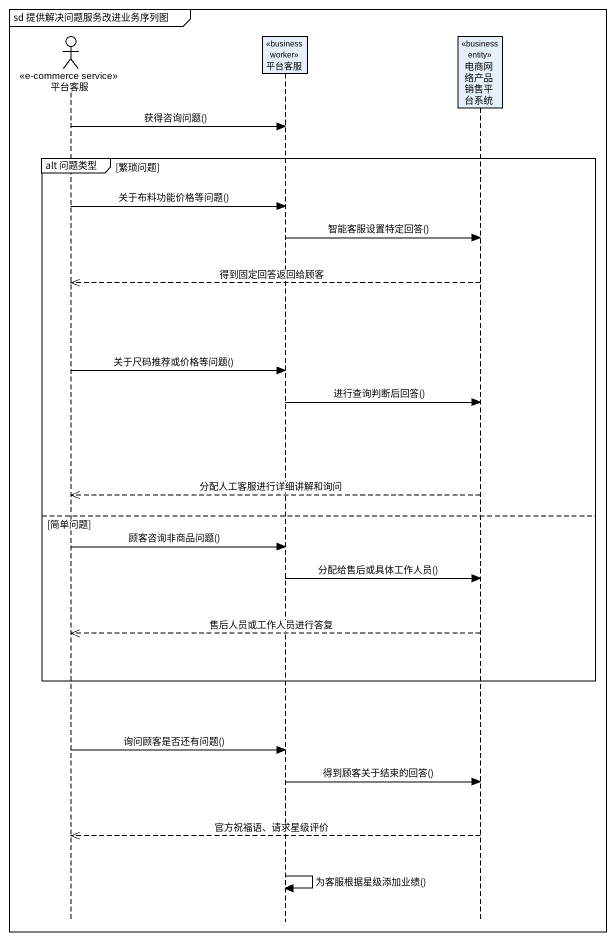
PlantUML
@startuml
mainframe sd 提供解决问题服务改进业务序列图
hide footbox
actor 平台客服 <<e-commerce service>>
participant "平台客服" as 平台客服_2 <<business worker>>
participant 电商网络产品销售平台系统 <<business entity>>

平台客服 -> 平台客服_2 : 获得咨询问题()
group alt 问题类型 [繁琐问题]
  平台客服 -> 平台客服_2 : 关于布料功能价格等问题()
  平台客服_2 -> 电商网络产品销售平台系统 : 智能客服设置特定回答()
  电商网络产品销售平台系统 -->> 平台客服 : 得到固定回答返回给顾客
  平台客服 -> 平台客服_2 : 关于尺码推荐或价格等问题()
  平台客服_2 -> 电商网络产品销售平台系统 : 进行查询判断后回答()
  电商网络产品销售平台系统 -->> 平台客服 : 分配人工客服进行详细讲解和询问
else 简单问题
  平台客服 -> 平台客服_2 : 顾客咨询非商品问题()
  平台客服_2 -> 电商网络产品销售平台系统 : 分配给售后或具体工作人员()
  电商网络产品销售平台系统 -->> 平台客服 : 售后人员或工作人员进行答复
end
平台客服 -> 平台客服_2 : 询问顾客是否还有问题()
平台客服_2 -> 电商网络产品销售平台系统 : 得到顾客关于结束的回答()
电商网络产品销售平台系统 -->> 平台客服 : 官方祝福语、请求星级评价
平台客服_2 -> 平台客服_2 : 为客服根据星级添加业绩()
@enduml
